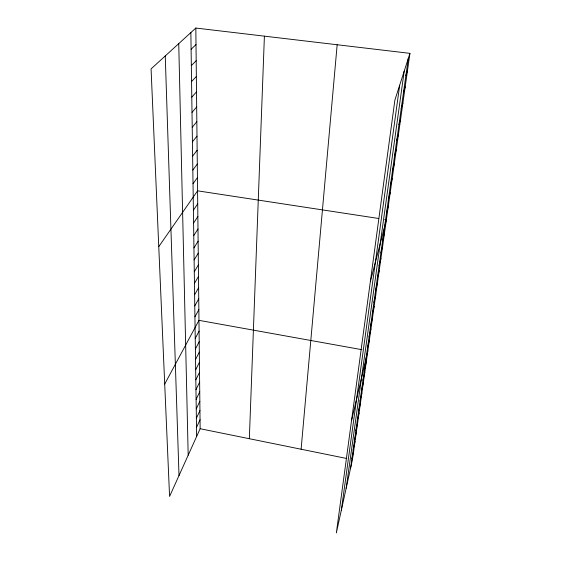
<?xml version="1.0" encoding="UTF-8"?>
<svg xmlns="http://www.w3.org/2000/svg" width="561" height="561" viewBox="0 0 561 561"><rect width="100%" height="100%" fill="white"/><g stroke="black" fill="none" stroke-linecap="round" stroke-linejoin="round"><path stroke-width="0.84" d="M249.336 438.716L264.399 36.156M301.11 449.228L337.161 44.754M341.319 510.286L399.677 85.23M346.165 488.252L404.215 71.128M350.604 468.049L408.275 58.512M409.93 53.351L352.448 459.648L336.341 532.95L394.888 100.11L409.93 53.351L195.831 28.05L151.07 68.884L169.576 496.457L200.137 428.723L195.831 28.05M351.88 459.01L353.725 450.644M354.496 440.434L356.34 432.138M353.171 449.81L355.022 441.472M355.835 430.883L357.687 422.622M358.605 411.241L360.457 403.064M357.21 421.157L359.061 412.931M360.029 401.129L361.88 393.002M361.48 390.828L363.332 382.742M362.96 380.316L364.811 372.294M351.551 420.512L367.855 350.758M364.468 369.601L366.319 361.628M367.532 347.848L369.376 340.001M369.082 336.81L370.933 329.026M370.674 325.548L372.511 317.842M372.287 314.062L374.131 306.425M373.942 302.337L375.779 294.784M375.625 290.374L377.455 282.905M377.343 278.151L379.173 270.781M379.103 265.676L380.926 258.397M380.898 252.934L382.714 245.76M382.728 239.919L384.537 232.85M370.323 281.741L386.403 219.667L384.706 219.407M386.515 213.026L388.31 206.189M388.471 199.127L390.26 192.416M390.477 184.913L392.251 178.342M392.525 170.376L394.285 163.952M394.614 155.502L396.368 149.226M396.76 140.278L398.499 134.17M398.955 124.703L400.68 118.757M401.199 108.75L402.91 102.986M403.499 92.411L405.196 86.836M405.855 75.665L407.538 70.3M196.504 427.475L200.046 419.733M196.371 418.289L199.947 410.582M196.238 408.941L199.842 401.269M196.098 399.418L199.744 391.788M195.964 389.72L199.639 382.132M195.824 379.846L199.534 372.308M195.677 369.783L199.428 362.294M195.53 359.531L199.316 352.098M195.382 349.089L199.204 341.712M195.228 338.444L199.092 331.13M164.71 384.068L198.973 320.338L361.929 349.692M194.919 316.86L198.86 309.672M194.765 305.92L198.741 298.803M194.604 294.763L198.622 287.723M194.443 283.396L198.503 276.426M194.281 271.797L198.377 264.918M194.113 259.967L198.25 253.172M193.938 247.906L198.124 241.202M193.762 235.592L197.991 228.986M193.58 223.033L197.858 216.532M193.398 210.207L197.724 203.811M158.763 246.644L197.584 190.831L378.752 218.495M193.019 183.742L197.437 177.585M192.83 170.081L197.297 164.05M192.626 156.133L197.142 150.229M192.423 141.87L196.995 136.113M192.22 127.298L196.841 121.688M192.002 112.396L196.68 106.941M191.785 97.151L196.518 91.864M191.56 81.562L196.35 76.45M191.336 65.616L196.182 60.686M191.105 49.291L196.006 44.557M200.137 428.723L346.789 458.505M165.25 55.939L179.008 475.56M178.742 43.639L188.187 455.209M190.866 32.58L196.63 436.5"/></g></svg>
